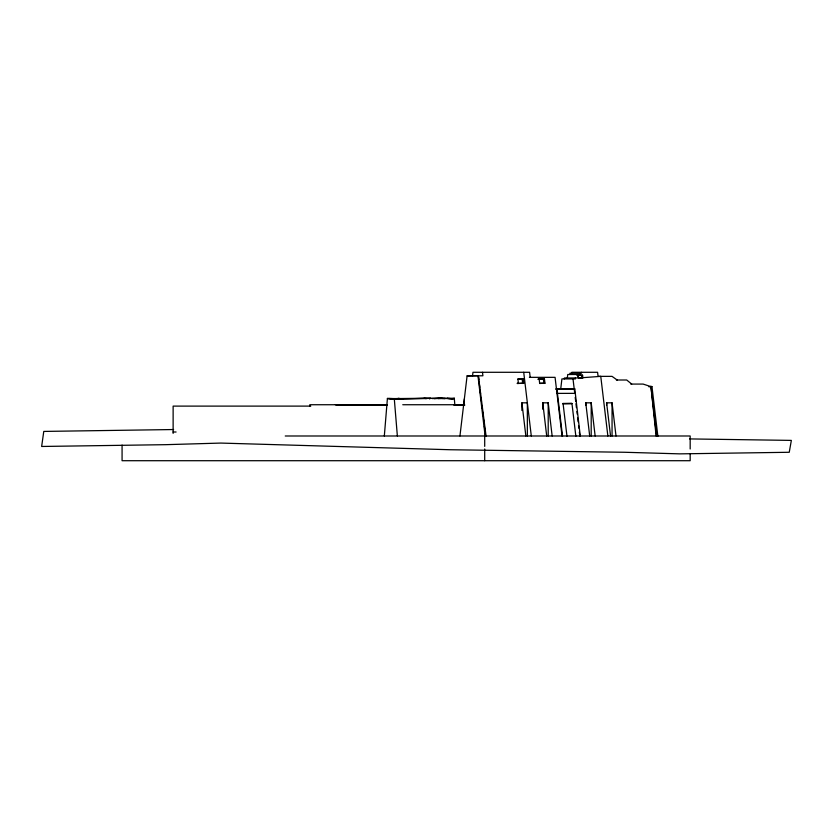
<?xml version="1.0" encoding="UTF-8"?>
<svg xmlns="http://www.w3.org/2000/svg" width="833" height="833" viewBox="0 0 833 833"><rect width="100%" height="100%" fill="white"/><g stroke="black" fill="none" stroke-linecap="round" stroke-linejoin="round"><path stroke-width="1.25" d="M384.325 435.992L387.407 398.486C409.253 399.934 431.255 396.8 452.996 399.038L454.287 398.195L454.849 405.077M463.898 404.953L464.397 398.82M459.941 435.992L467.094 375.891L482.901 375.777L482.484 372.289M472.55 375.777L472.967 372.289L529.59 372.289L530.184 377.339M564.316 378.921L564.43 377.974L578.196 377.974L577.779 374.496M567.325 377.974L567.742 374.496L579.914 374.496L579.758 373.184M569.866 374.496L570.022 373.184L581.507 373.184L581.403 372.289M571.782 373.184L571.886 372.289L597.584 372.289L598.073 376.36L612.026 376.36L617.149 380.004M429.536 398.955L430.578 398.205L395.831 398.591M396.05 398.715L427.142 398.549M478.381 375.777L486.076 436.211M517.918 379.182L523.207 378.911L523.718 383.211L517.366 383.482L523.718 383.211L522.655 383.17M544.449 378.911L538.108 379.182L544.449 378.911L544.959 383.211L539.68 383.482M582.569 375.194L577.217 375.464L582.569 375.194L582.902 377.974L578.623 378.244M556.465 389.094L557.038 388.938L557.569 393.353L556.996 393.509M555.632 389.084L574.801 388.938L580.299 436.284M574.749 393.509L575.322 393.353L557.433 393.395L562.535 436.284M571.948 403.464L562.629 403.578L571.948 403.464L575.863 436.284M657.872 436.253L651.968 386.668L650.917 386.325L656.123 435.992M648.897 386.804L651.968 386.668M394.332 399.236L398.257 398.622L387.407 398.486L394.332 399.236L397.362 435.992M432.077 398.57L442.042 398.216L434.201 398.632M442.292 398.476L445.197 398.538L437.825 398.518L447.383 398.236M452.996 399.038L447.456 398.382L454.287 398.195M173.597 429.536L43.774 431.421L41.65 446.467L165.611 444.676L220.807 443.073L450.289 449.737L624.552 452.267L679.759 453.86L789.247 452.277L791.35 440.397L689.599 438.918M467.094 375.891L477.944 375.652L485.16 436.211M529.413 377.339L555.07 377.339L562.056 435.992M523.207 378.911L517.887 378.911L518.407 383.211L517.335 383.17M616.368 380.004L626.718 380.004L631.695 384.075M544.959 383.211L539.649 383.211L539.138 378.911M630.789 384.075L643.107 384.075L651.489 386.804M556.35 388.938L574.801 388.938M521.906 410.482L521.906 402.828L527.351 402.828L527.351 435.992M542.762 409.211L542.762 402.828L548.208 402.828L552.154 435.992M585.755 405.379L585.755 402.828L591.201 402.828L595.147 435.992M606.611 405.379L606.611 402.828L612.057 402.828L616.004 435.992M387.314 404.734L309.793 404.734L309.793 406.108M402.756 404.734L464.387 404.734M338.916 405.057L387.397 405.057M453.787 405.057L464.856 405.057M310.761 406.108L173.129 406.108L173.129 433.389M173.066 432.004L176.086 432.004M285.24 435.992L690.172 435.992L690.172 448.997M563.025 403.568L571.511 403.578M370.123 405.255L335.397 404.661L339.052 404.828M447.456 398.382L450.236 398.455M389.021 398.486L392.541 398.601M423.955 398.299L426.194 398.559M398.143 398.257L403.234 399.132M560.151 388.938L560.703 389.084L561.911 378.921L575.416 378.921L575.301 377.974M606.611 402.828L610.558 435.992M607.861 435.992L600.76 376.36L578.581 377.974L578.248 375.194M585.755 402.828L589.702 435.992M581.538 375.464L581.861 378.244M573.01 378.921L574.229 389.094M574.354 390.198L574.624 392.405M575.207 397.372L575.676 401.235M575.978 403.807L576.436 407.67M576.894 411.533L577.207 414.105M577.665 417.968L578.123 421.831M578.581 425.694L578.893 428.266M579.351 432.129L579.81 435.992M563.066 403.464L566.981 436.284M543.408 379.182L543.928 383.482M542.762 402.828L546.708 435.992M523.718 372.289L531.298 435.992M522.176 379.182L522.687 383.482M521.906 402.828L525.852 435.992M478.527 377.068L478.84 379.64M479.454 384.794L479.756 387.376M480.224 391.239L480.526 393.822M480.985 397.685L481.443 401.548M481.911 405.411L482.213 407.993M482.671 411.856L483.14 415.719M483.598 419.593L483.9 422.164M484.358 426.038L484.827 429.901M485.285 433.764L485.587 436.346M650.917 386.325L656.643 436.232M690.172 454.204L690.172 460.711L122.076 460.711L122.076 445.093M612.057 402.828L612.057 435.992M591.201 402.828L591.201 435.992M548.208 402.828L548.208 435.992M484.702 435.992L484.702 446.394M484.702 448.997L484.702 460.711"/></g></svg>
